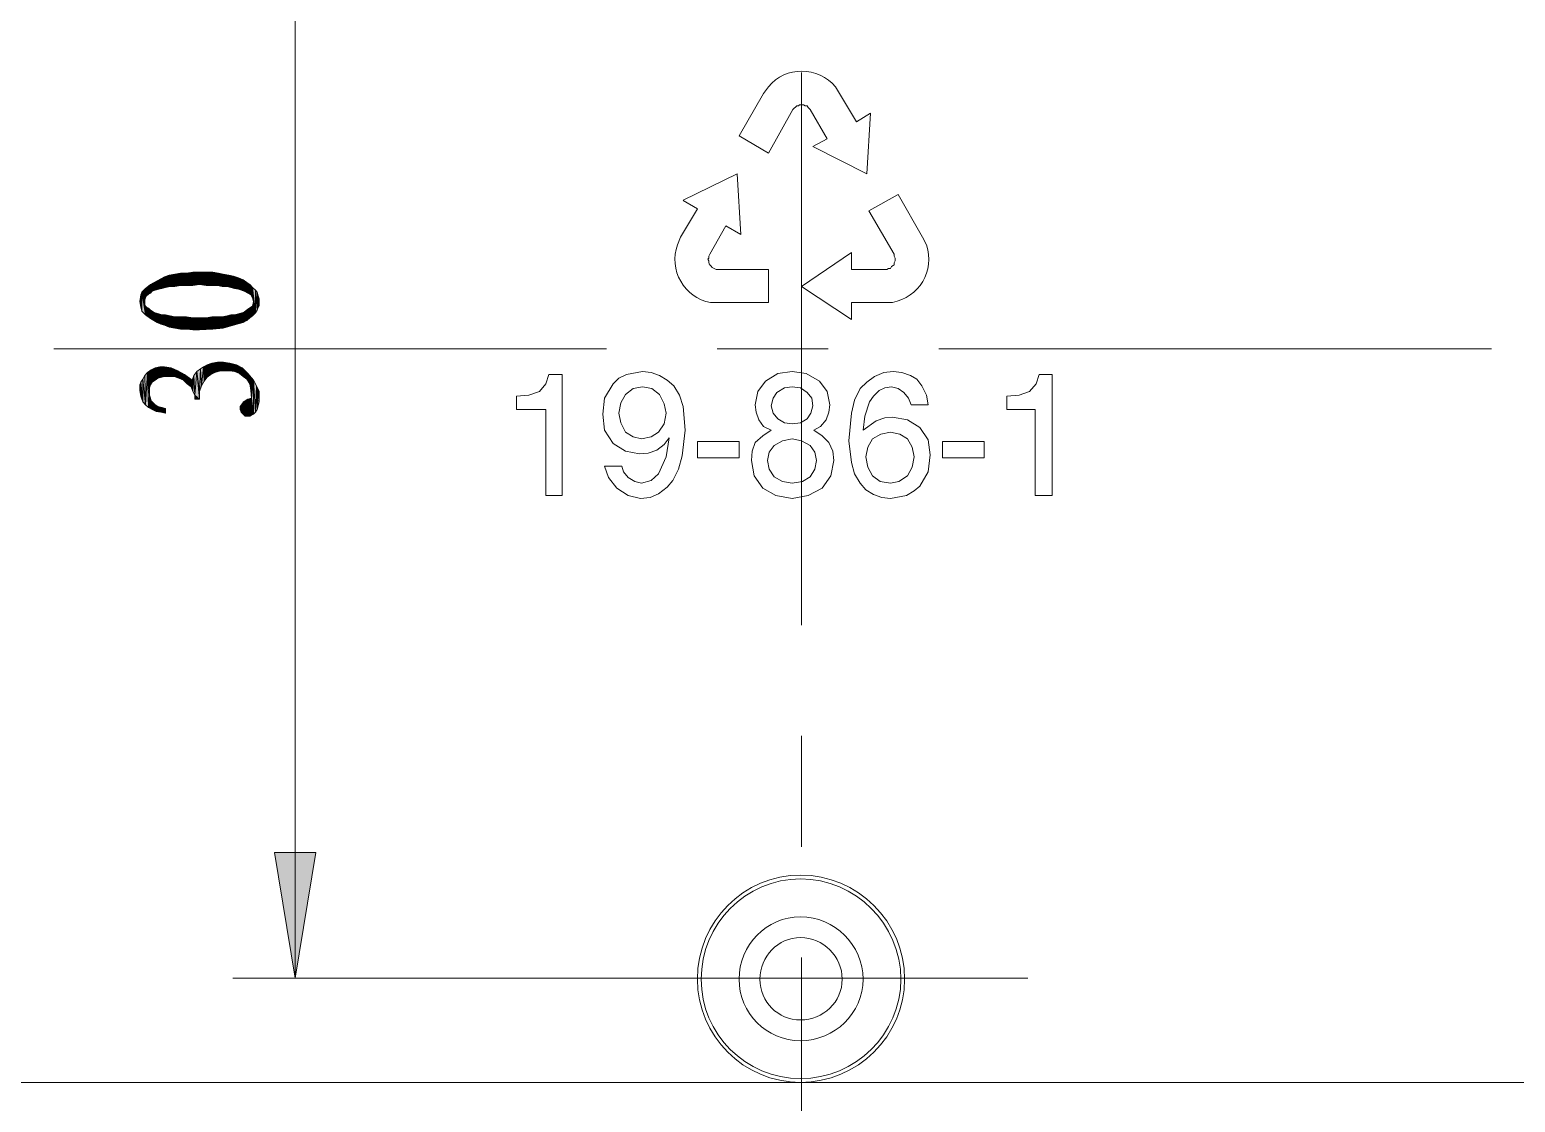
# Model space of a CAD drawing. Header units: inches. Extents: x 11 to 682, y 148 to 1119.
# Drawn here: x 200.6 to 294.8, y 951.2 to 1019.2 of the extents above; entities that cross this region are included whole.
import ezdxf

# ---------------------------------------------------------------- set-up
doc = ezdxf.new("R2010")
doc.units = ezdxf.units.IN
doc.header["$MEASUREMENT"] = 0
doc.layers.add('图层 1', color=7, linetype='Continuous')

msp = doc.modelspace()

# ---------------------------------------------------------------- hatches: boundary and pattern name
at = {"layer": '图层 1', "true_color": 0xffffff}
for points in [[(208.56, 1002.66), (208.26, 1003.02), (208.68, 1003.26)], [(208.68, 1003.26), (208.8, 1002.72), (208.56, 1002.66)], [(208.8, 1002.72), (208.68, 1003.26), (208.92, 1003.38)], [(208.92, 1003.38), (208.98, 1002.78), (208.8, 1002.72)], [(208.98, 1002.78), (208.92, 1003.38), (209.16, 1003.5)], [(209.16, 1003.5), (209.22, 1002.84), (208.98, 1002.78)], [(209.22, 1002.84), (209.16, 1003.5), (209.46, 1003.62)], [(209.46, 1003.62), (209.52, 1002.9), (209.22, 1002.84)], [(209.82, 1002.9), (209.46, 1003.62), (209.82, 1003.68)], [(209.82, 1002.9), (209.52, 1002.9), (209.46, 1003.62)], [(210.18, 1002.96), (209.82, 1003.68), (210.18, 1003.74)], [(209.82, 1003.68), (210.18, 1002.96), (209.82, 1002.9)], [(210.18, 1003.74), (210.54, 1002.96), (210.18, 1002.96)], [(210.54, 1002.96), (210.18, 1003.74), (210.54, 1003.74)], [(210.96, 1002.96), (210.54, 1003.74), (210.96, 1003.8)], [(210.54, 1003.74), (210.96, 1002.96), (210.54, 1002.96)], [(210.96, 1003.8), (211.38, 1003.02), (210.96, 1002.96)], [(211.38, 1003.02), (210.96, 1003.8), (211.38, 1003.8)], [(211.38, 1003.8), (211.8, 1002.96), (211.38, 1003.02)], [(211.8, 1002.96), (211.38, 1003.8), (211.8, 1003.8)], [(211.8, 1003.8), (212.16, 1002.96), (211.8, 1002.96)], [(212.16, 1002.96), (211.8, 1003.8), (212.22, 1003.8)], [(212.22, 1003.8), (212.52, 1002.96), (212.16, 1002.96)], [(212.52, 1002.96), (212.22, 1003.8), (212.58, 1003.74)], [(212.58, 1003.74), (212.82, 1002.9), (212.52, 1002.96)], [(212.82, 1002.9), (212.58, 1003.74), (212.88, 1003.68)], [(212.88, 1003.68), (213.12, 1002.9), (212.82, 1002.9)], [(213.12, 1002.9), (212.88, 1003.68), (213.24, 1003.62)], [(213.24, 1003.62), (213.36, 1002.84), (213.12, 1002.9)], [(213.36, 1002.84), (213.24, 1003.62), (213.54, 1003.56)], [(213.54, 1003.56), (213.6, 1002.78), (213.36, 1002.84)], [(213.84, 1002.72), (213.6, 1002.78), (213.54, 1003.56)], [(213.84, 1002.72), (213.54, 1003.56), (213.84, 1003.44)], [(213.84, 1003.44), (214.14, 1003.32), (214.2, 1002.6)], [(213.84, 1003.44), (214.2, 1002.6), (213.84, 1002.72)], [(214.2, 1002.6), (214.14, 1003.32), (214.38, 1003.14)], [(214.38, 1003.14), (214.44, 1002.48), (214.2, 1002.6)], [(214.44, 1002.48), (214.38, 1003.14), (214.56, 1003.02)], [(207.66, 1001.58), (207.6, 1001.94), (207.66, 1002.36)], [(207.72, 1001.34), (207.66, 1002.36), (207.72, 1002.54)], [(207.66, 1002.36), (207.72, 1001.34), (207.66, 1001.58)], [(207.96, 1002.18), (207.72, 1002.54), (207.96, 1002.78)], [(207.72, 1002.54), (207.9, 1001.76), (207.96, 1001.1)], [(207.72, 1002.54), (207.96, 1001.1), (207.72, 1001.34)], [(207.9, 1001.94), (207.9, 1001.76), (207.72, 1002.54)], [(207.9, 1002.06), (207.9, 1001.94), (207.72, 1002.54)], [(207.96, 1002.18), (207.9, 1002.06), (207.72, 1002.54)], [(208.26, 1002.48), (207.96, 1002.78), (208.26, 1003.02)], [(207.96, 1002.78), (208.02, 1002.3), (207.96, 1002.18)], [(208.14, 1002.42), (208.02, 1002.3), (207.96, 1002.78)], [(208.26, 1002.48), (208.14, 1002.42), (207.96, 1002.78)], [(208.26, 1003.02), (208.38, 1002.6), (208.26, 1002.48)], [(208.56, 1002.66), (208.38, 1002.6), (208.26, 1003.02)], [(214.56, 1003.02), (214.62, 1002.36), (214.44, 1002.48)], [(214.74, 1002.18), (214.62, 1002.36), (214.56, 1003.02)], [(214.74, 1002.18), (214.56, 1003.02), (214.74, 1002.84)], [(214.74, 1002.84), (214.8, 1001.94), (214.74, 1002.18)], [(214.92, 1001.22), (214.8, 1001.94), (214.74, 1002.84)], [(214.92, 1001.22), (214.74, 1002.84), (214.92, 1002.66)], [(214.92, 1002.66), (215.04, 1001.4), (214.92, 1001.22)], [(215.04, 1001.4), (214.92, 1002.66), (215.04, 1002.54)], [(215.04, 1002.54), (215.1, 1001.58), (215.04, 1001.4)], [(215.1, 1001.58), (215.04, 1002.54), (215.1, 1002.3)], [(215.1, 1002.3), (215.16, 1001.7), (215.1, 1001.58)], [(215.16, 1001.94), (215.16, 1001.7), (215.1, 1002.3)], [(215.16, 1001.94), (215.1, 1002.3), (215.16, 1002.12)], [(207.96, 1001.1), (207.9, 1001.76), (207.96, 1001.64)], [(207.96, 1001.64), (208.02, 1001.58), (208.26, 1000.86)], [(207.96, 1001.64), (208.26, 1000.86), (207.96, 1001.1)], [(208.02, 1001.58), (208.14, 1001.52), (208.26, 1000.86)], [(208.26, 1000.86), (208.14, 1001.52), (208.26, 1001.4)], [(208.26, 1001.4), (208.38, 1001.34), (208.68, 1000.62)], [(208.26, 1001.4), (208.68, 1000.62), (208.26, 1000.86)], [(208.38, 1001.34), (208.56, 1001.22), (208.68, 1000.62)], [(208.68, 1000.62), (208.56, 1001.22), (208.8, 1001.16)], [(214.14, 1000.62), (213.84, 1001.16), (214.2, 1001.28)], [(214.2, 1001.28), (214.38, 1000.74), (214.14, 1000.62)], [(214.38, 1000.74), (214.2, 1001.28), (214.44, 1001.46)], [(214.44, 1001.46), (214.56, 1000.92), (214.38, 1000.74)], [(214.56, 1000.92), (214.44, 1001.46), (214.62, 1001.58)], [(214.62, 1001.58), (214.74, 1001.04), (214.56, 1000.92)], [(214.74, 1001.04), (214.62, 1001.58), (214.74, 1001.64)], [(214.74, 1001.64), (214.8, 1001.94), (214.92, 1001.22)], [(214.74, 1001.64), (214.92, 1001.22), (214.74, 1001.04)], [(208.8, 1001.16), (208.92, 1000.5), (208.68, 1000.62)], [(208.92, 1000.5), (208.8, 1001.16), (208.98, 1001.1)], [(208.98, 1001.1), (209.16, 1000.44), (208.92, 1000.5)], [(209.16, 1000.44), (208.98, 1001.1), (209.22, 1001.1)], [(209.22, 1001.1), (209.46, 1000.32), (209.16, 1000.44)], [(209.46, 1000.32), (209.22, 1001.1), (209.52, 1001.04)], [(209.52, 1001.04), (209.82, 1000.26), (209.46, 1000.32)], [(209.82, 1000.26), (209.52, 1001.04), (209.82, 1000.98)], [(209.82, 1000.98), (210.18, 1000.2), (209.82, 1000.26)], [(210.18, 1000.2), (209.82, 1000.98), (210.18, 1000.98)], [(210.18, 1000.98), (210.54, 1000.2), (210.18, 1000.2)], [(210.54, 1000.2), (210.18, 1000.98), (210.54, 1000.98)], [(210.54, 1000.98), (210.96, 1000.14), (210.54, 1000.2)], [(210.96, 1000.14), (210.54, 1000.98), (210.96, 1000.92)], [(210.96, 1000.92), (211.38, 1000.14), (210.96, 1000.14)], [(211.38, 1000.14), (210.96, 1000.92), (211.38, 1000.92)], [(211.38, 1000.92), (211.8, 1000.92), (212.22, 1000.2)], [(211.38, 1000.92), (212.22, 1000.2), (211.38, 1000.14)], [(211.8, 1000.92), (212.16, 1000.98), (212.22, 1000.2)], [(212.22, 1000.2), (212.16, 1000.98), (212.52, 1000.98)], [(212.52, 1000.98), (212.88, 1000.26), (212.22, 1000.2)], [(212.52, 1000.98), (212.82, 1000.98), (212.88, 1000.26)], [(212.88, 1000.26), (212.82, 1000.98), (213.12, 1001.04)], [(213.12, 1001.04), (213.54, 1000.44), (212.88, 1000.26)], [(213.12, 1001.04), (213.36, 1001.1), (213.54, 1000.44)], [(213.54, 1000.44), (213.36, 1001.1), (213.6, 1001.1)], [(213.6, 1001.1), (214.14, 1000.62), (213.54, 1000.44)], [(213.6, 1001.1), (213.84, 1001.16), (214.14, 1000.62)], [(207.96, 995.4), (207.9, 997.26), (208.08, 997.44)], [(208.08, 997.44), (208.14, 995.22), (207.96, 995.4)], [(208.26, 996.66), (208.08, 997.44), (208.32, 997.62)], [(208.2, 996), (208.14, 995.22), (208.08, 997.44)], [(208.2, 996.24), (208.2, 996), (208.08, 997.44)], [(208.2, 996.48), (208.2, 996.24), (208.08, 997.44)], [(208.26, 996.66), (208.2, 996.48), (208.08, 997.44)], [(208.32, 997.62), (208.38, 996.84), (208.26, 996.66)], [(208.56, 996.96), (208.32, 997.62), (208.56, 997.74)], [(208.56, 996.96), (208.38, 996.84), (208.32, 997.62)], [(208.74, 997.08), (208.56, 997.74), (208.86, 997.8)], [(208.56, 997.74), (208.74, 997.08), (208.56, 996.96)], [(208.86, 997.8), (208.98, 997.14), (208.74, 997.08)], [(209.16, 997.2), (208.98, 997.14), (208.86, 997.8)], [(209.16, 997.2), (208.86, 997.8), (209.16, 997.8)], [(209.16, 997.8), (209.46, 997.2), (209.16, 997.2)], [(209.46, 997.2), (209.16, 997.8), (209.58, 997.74)], [(209.58, 997.74), (209.76, 997.2), (209.46, 997.2)], [(209.76, 997.2), (209.58, 997.74), (210, 997.56)], [(210, 997.56), (210.06, 997.08), (209.76, 997.2)], [(210.36, 996.96), (210.06, 997.08), (210, 997.56)], [(210.36, 996.96), (210, 997.56), (210.42, 997.32)], [(211.08, 996), (211.02, 997.26), (211.2, 997.5)], [(211.08, 996), (211.2, 997.5), (211.38, 995.76)], [(211.38, 996.24), (211.2, 997.5), (211.44, 997.68)], [(211.38, 996.24), (211.38, 995.76), (211.2, 997.5)], [(211.44, 997.68), (211.5, 996.6), (211.38, 996.24)], [(211.5, 996.6), (211.44, 997.68), (211.62, 997.8)], [(211.62, 997.8), (211.68, 996.9), (211.5, 996.6)], [(211.86, 997.14), (211.62, 997.8), (211.86, 997.92)], [(211.86, 997.14), (211.68, 996.9), (211.62, 997.8)], [(212.1, 997.32), (211.86, 997.92), (212.16, 998.04)], [(211.86, 997.92), (212.1, 997.32), (211.86, 997.14)], [(212.16, 998.04), (212.34, 997.44), (212.1, 997.32)], [(212.34, 997.44), (212.16, 998.04), (212.52, 998.1)], [(212.52, 998.1), (212.7, 997.56), (212.34, 997.44)], [(212.7, 997.56), (212.52, 998.1), (212.88, 998.1)], [(212.88, 998.1), (212.94, 997.56), (212.7, 997.56)], [(213.3, 997.56), (212.94, 997.56), (212.88, 998.1)], [(213.3, 997.56), (212.88, 998.1), (213.3, 998.04)], [(213.3, 998.04), (213.6, 997.5), (213.3, 997.56)], [(213.6, 997.5), (213.3, 998.04), (213.72, 997.92)], [(213.72, 997.92), (213.9, 997.38), (213.6, 997.5)], [(213.9, 997.38), (213.72, 997.92), (214.08, 997.74)], [(214.08, 997.74), (214.14, 997.2), (213.9, 997.38)], [(214.38, 997.02), (214.14, 997.2), (214.08, 997.74)], [(214.38, 997.02), (214.08, 997.74), (214.44, 997.38)], [(207.66, 995.94), (207.6, 996.66), (207.66, 996.84)], [(207.6, 996.66), (207.66, 995.94), (207.6, 996.3)], [(207.78, 995.58), (207.66, 996.84), (207.78, 997.02)], [(207.66, 996.84), (207.72, 995.76), (207.66, 995.94)], [(207.78, 995.58), (207.72, 995.76), (207.66, 996.84)], [(207.78, 997.02), (207.9, 997.26), (207.96, 995.4)], [(207.78, 997.02), (207.96, 995.4), (207.78, 995.58)], [(210.42, 997.32), (210.6, 996.72), (210.36, 996.96)], [(210.84, 996.54), (210.6, 996.72), (210.42, 997.32)], [(210.84, 996.54), (210.42, 997.32), (210.9, 996.96)], [(210.9, 996.96), (210.96, 996.24), (210.84, 996.54)], [(210.96, 996.24), (210.9, 996.96), (211.02, 997.26)], [(211.02, 997.26), (211.08, 996), (210.96, 996.24)], [(214.44, 997.38), (214.56, 996.72), (214.38, 997.02)], [(214.56, 996.72), (214.44, 997.38), (214.8, 996.96)], [(214.8, 996.96), (214.62, 996.3), (214.56, 996.72)], [(214.8, 996.96), (214.68, 995.82), (214.62, 996.3)], [(214.8, 996.96), (214.8, 994.8), (214.68, 995.82)], [(214.8, 996.96), (214.92, 994.92), (214.8, 994.8)], [(214.92, 994.92), (214.8, 996.96), (214.98, 996.6)], [(214.98, 996.6), (215.04, 995.1), (214.92, 994.92)], [(215.1, 995.34), (215.04, 995.1), (214.98, 996.6)], [(215.16, 995.58), (215.1, 995.34), (214.98, 996.6)], [(215.16, 995.88), (215.16, 995.58), (214.98, 996.6)], [(215.16, 995.88), (214.98, 996.6), (215.16, 996.24)], [(208.2, 996), (208.38, 995.1), (208.14, 995.22)], [(208.2, 996), (208.26, 995.82), (208.38, 995.1)], [(208.26, 995.82), (208.32, 995.64), (208.38, 995.1)], [(208.38, 995.1), (208.32, 995.64), (208.44, 995.52)], [(208.44, 995.52), (208.62, 994.98), (208.38, 995.1)], [(208.44, 995.52), (208.56, 995.4), (208.62, 994.98)], [(211.08, 996), (211.38, 995.76), (211.08, 995.76)], [(214.14, 994.8), (214.08, 995.46), (214.14, 995.58)], [(214.26, 994.68), (214.14, 995.58), (214.26, 995.64)], [(214.14, 995.58), (214.26, 994.68), (214.14, 994.8)], [(214.26, 995.64), (214.44, 995.76), (214.5, 994.68)], [(214.26, 995.64), (214.5, 994.68), (214.26, 994.68)], [(214.68, 994.74), (214.44, 995.76), (214.68, 995.82)], [(214.56, 994.68), (214.5, 994.68), (214.44, 995.76)], [(214.68, 994.74), (214.56, 994.68), (214.44, 995.76)], [(214.68, 995.82), (214.8, 994.8), (214.68, 994.74)], [(208.62, 994.98), (208.56, 995.4), (208.74, 995.28)], [(208.74, 995.28), (208.92, 994.92), (208.62, 994.98)], [(208.92, 994.92), (208.74, 995.28), (208.98, 995.22)], [(208.98, 995.22), (209.22, 994.86), (208.92, 994.92)], [(209.22, 994.86), (208.98, 995.22), (209.22, 995.16)], [(214.02, 994.92), (213.96, 995.28), (214.08, 995.46)], [(213.96, 995.28), (214.02, 994.92), (213.96, 995.1)], [(214.08, 995.46), (214.14, 994.8), (214.02, 994.92)], [(217.44, 959.04), (218.76, 967.02), (216.12, 967.02)]]:
    msp.add_hatch(color=7, dxfattribs=at).paths.add_polyline_path(points)

# ---------------------------------------------------------------- linework, layer by layer
at = {"layer": '图层 1', "color": 7, "lineweight": 18, "true_color": 0xffffff}
for points in [[(217.44, 1038.78), (217.44, 998.94)], [(249.54, 1016.459), (249.54, 981.419)], [(245.58, 1012.439), (247.14, 1015.14)], [(250.08, 1014.12), (249.96, 1014.24), (249.9, 1014.36), (249.78, 1014.36), (249.66, 1014.42), (249.42, 1014.42), (249.36, 1014.36), (249.24, 1014.36), (249, 1014.12)], [(251.94, 1015.14), (253.02, 1013.34)], [(247.44, 1011.36), (249, 1014.12)], [(250.08, 1014.12), (251.16, 1012.26)], [(253.02, 1013.34), (253.92, 1013.88)], [(253.68, 1010.04), (253.92, 1013.88)], [(245.58, 1012.439), (247.44, 1011.359)], [(250.26, 1011.78), (251.16, 1012.26)], [(250.26, 1011.78), (253.68, 1010.04)], [(242.04, 1008.36), (245.46, 1010.04)], [(245.46, 1010.04), (245.7, 1006.2)], [(253.8, 1007.7), (255.66, 1008.72)], [(255.66, 1008.72), (257.22, 1006.02)], [(241.86, 1006.02), (242.94, 1007.82)], [(242.04, 1008.359), (242.94, 1007.819)], [(253.8, 1007.7), (255.42, 1004.939)], [(243.72, 1004.939), (244.74, 1006.74)], [(244.74, 1006.74), (245.7, 1006.2)], [(249.54, 1002.9), (252.72, 1005.06)], [(252.72, 1003.979), (252.72, 1005.06)], [(254.82, 1003.98), (254.94, 1003.98), (255.06, 1004.04), (255.18, 1004.04), (255.24, 1004.16), (255.36, 1004.22), (255.42, 1004.28), (255.42, 1004.4), (255.48, 1004.52), (255.48, 1004.7), (255.42, 1004.82), (255.42, 1004.94)], [(244.26, 1003.979), (247.44, 1003.979)], [(247.44, 1001.88), (247.44, 1003.979)], [(252.72, 1003.979), (254.82, 1003.979)], [(249.54, 1002.899), (252.72, 1000.8)], [(244.26, 1001.88), (247.44, 1001.88)], [(252.72, 1001.88), (254.82, 1001.88)], [(252.72, 1000.8), (252.72, 1001.879)], [(237.18, 998.939), (202.14, 998.939)], [(217.44, 959.04), (217.44, 998.94)], [(251.22, 998.939), (244.2, 998.939)], [(293.28, 998.939), (258.24, 998.939)], [(238.44, 997.32), (239.46, 997.5)], [(239.46, 997.5), (240, 997.44)], [(240, 997.44), (240.54, 997.26)], [(248.04, 997.38), (248.94, 997.5)], [(248.94, 997.5), (249.84, 997.38)], [(254.16, 997.2), (254.76, 997.44)], [(254.76, 997.44), (255.36, 997.5)], [(255.36, 997.5), (255.9, 997.44)], [(255.9, 997.44), (256.44, 997.26)], [(232.92, 996.24), (233.34, 996.72)], [(233.34, 996.72), (233.52, 997.32)], [(233.52, 997.32), (234.36, 997.32)], [(234.36, 989.64), (234.36, 997.32)], [(237.06, 995.82), (237.6, 996.72)], [(237.6, 996.72), (237.96, 997.08)], [(237.96, 997.08), (238.44, 997.32)], [(237.96, 994.86), (238.08, 995.52), (238.38, 996.06), (238.86, 996.42), (239.46, 996.54)], [(239.46, 996.54), (240.06, 996.42), (240.54, 996.06), (240.84, 995.46), (240.96, 994.86)], [(240.54, 997.26), (241.02, 996.96)], [(241.02, 996.96), (241.44, 996.6)], [(241.44, 996.6), (241.8, 996)], [(246.78, 996.24), (247.26, 996.9)], [(247.26, 996.9), (248.04, 997.38)], [(247.62, 995.34), (247.74, 995.82), (247.98, 996.18), (248.46, 996.48), (248.94, 996.54), (249.48, 996.48), (249.9, 996.18), (250.2, 995.82), (250.26, 995.34)], [(249.84, 997.38), (250.68, 996.9)], [(250.68, 996.9), (251.16, 996.24)], [(253.26, 996.42), (253.68, 996.84)], [(253.68, 996.84), (254.16, 997.2)], [(253.86, 995.58), (254.1, 995.94), (254.46, 996.3), (254.82, 996.48), (255.24, 996.54), (255.66, 996.42), (256.02, 996.18), (256.32, 995.82), (256.5, 995.4)], [(256.44, 997.26), (256.86, 997.02)], [(256.86, 997.02), (257.16, 996.6)], [(257.16, 996.6), (257.46, 996)], [(264, 996.24), (264.42, 996.72)], [(264.42, 996.72), (264.6, 997.32)], [(264.6, 997.32), (265.44, 997.32)], [(265.44, 989.64), (265.44, 997.32)], [(231.48, 995.94), (232.26, 996)], [(231.48, 995.939), (231.48, 995.1)], [(232.26, 996), (232.92, 996.24)], [(236.94, 994.8), (237.06, 995.82)], [(241.8, 996), (242.04, 995.28)], [(246.6, 995.4), (246.78, 996.24)], [(251.16, 996.24), (251.34, 995.4)], [(252.72, 994.86), (252.9, 995.7)], [(252.9, 995.7), (253.26, 996.42)], [(253.44, 993.78), (253.56, 994.68), (253.86, 995.58)], [(257.46, 996), (257.58, 995.4)], [(262.56, 995.94), (263.34, 996)], [(262.56, 995.94), (262.56, 995.1)], [(263.34, 996), (264, 996.24)], [(231.48, 995.1), (233.34, 995.1)], [(233.34, 995.1), (233.34, 989.64)], [(236.94, 994.8), (237.06, 993.78), (237.6, 992.94), (238.38, 992.46), (239.28, 992.28), (239.82, 992.34), (240.36, 992.52), (240.84, 992.88), (241.14, 993.3)], [(237.96, 994.86), (238.08, 994.26)], [(240.84, 994.2), (240.96, 994.86)], [(242.04, 995.28), (242.16, 993.78)], [(246.6, 995.4), (246.66, 994.92), (246.84, 994.44), (247.14, 994.02), (247.62, 993.78)], [(247.62, 995.34), (247.74, 994.86)], [(247.74, 994.86), (248.04, 994.5)], [(249.9, 994.5), (250.14, 994.86)], [(250.14, 994.86), (250.26, 995.34)], [(250.32, 993.78), (250.74, 994.02), (251.1, 994.44), (251.28, 994.92), (251.34, 995.4)], [(252.54, 993.12), (252.72, 994.86)], [(254.82, 994.56), (255.3, 994.62)], [(255.3, 994.62), (256.26, 994.44)], [(256.5, 995.399), (257.58, 995.399)], [(262.56, 995.1), (264.36, 995.1)], [(264.36, 995.1), (264.36, 989.64)], [(237.06, 991.5), (237.3, 990.78), (237.84, 990.12), (238.56, 989.64), (239.34, 989.46), (239.94, 989.52), (240.48, 989.76), (241.02, 990.18), (241.38, 990.6), (241.74, 991.32), (241.98, 992.16), (242.16, 993.78)], [(238.08, 994.26), (238.38, 993.66)], [(238.38, 993.66), (238.86, 993.36)], [(240, 993.36), (240.48, 993.66)], [(240.48, 993.66), (240.84, 994.2)], [(247.08, 993.42), (247.62, 993.78)], [(248.04, 994.5), (248.46, 994.26)], [(248.46, 994.26), (248.94, 994.2)], [(248.94, 994.2), (249.48, 994.26)], [(249.48, 994.26), (249.9, 994.5)], [(250.32, 993.78), (250.86, 993.42)], [(253.44, 993.78), (254.28, 994.38)], [(253.62, 992.1), (253.74, 992.7), (254.04, 993.24), (254.58, 993.54), (255.18, 993.66), (255.78, 993.54), (256.26, 993.24)], [(254.28, 994.38), (254.82, 994.56)], [(256.26, 994.44), (257.04, 993.96)], [(257.04, 993.96), (257.58, 993.18)], [(238.86, 993.36), (239.4, 993.24)], [(239.4, 993.24), (240, 993.36)], [(240.96, 992.1), (241.14, 993.3)], [(242.94, 993.06), (245.58, 993.06)], [(242.94, 993.06), (242.94, 992.04)], [(245.58, 992.04), (245.58, 993.06)], [(246.42, 992.46), (246.6, 993)], [(246.6, 993), (247.08, 993.42)], [(247.38, 991.86), (247.5, 992.4), (247.8, 992.82), (248.34, 993.12), (248.94, 993.24), (249.54, 993.12), (250.08, 992.82)], [(250.08, 992.82), (250.38, 992.4), (250.5, 991.86)], [(250.86, 993.42), (251.28, 993)], [(251.28, 993), (251.52, 992.46)], [(252.54, 993.12), (252.72, 991.74), (252.9, 991.02), (253.26, 990.42), (253.62, 990), (254.1, 989.7), (254.64, 989.52), (255.18, 989.46), (256.2, 989.64), (256.68, 989.94), (257.04, 990.24), (257.58, 991.14), (257.7, 992.22)], [(256.26, 993.24), (256.56, 992.7), (256.68, 992.1)], [(257.58, 993.18), (257.7, 992.22)], [(258.48, 993.06), (258.48, 992.04)], [(258.48, 993.06), (261.12, 993.06)], [(261.12, 992.04), (261.12, 993.06)], [(240.48, 991.02), (240.96, 992.1)], [(242.94, 992.04), (245.58, 992.04)], [(246.36, 991.86), (246.42, 992.46)], [(246.36, 991.86), (246.54, 990.9), (247.08, 990.12), (247.92, 989.64), (248.94, 989.46), (249.96, 989.64), (250.86, 990.12), (251.4, 990.9), (251.58, 991.86)], [(247.38, 991.86), (247.5, 991.32)], [(250.38, 991.32), (250.5, 991.86)], [(251.52, 992.46), (251.58, 991.86)], [(253.62, 992.1), (253.74, 991.44)], [(256.56, 991.44), (256.68, 992.1)], [(258.48, 992.04), (261.12, 992.04)], [(237.06, 991.5), (238.14, 991.5)], [(238.14, 991.5), (238.26, 991.14)], [(238.26, 991.14), (238.56, 990.78)], [(240, 990.6), (240.48, 991.02)], [(247.5, 991.32), (247.8, 990.84)], [(247.8, 990.84), (248.34, 990.54)], [(249.6, 990.54), (250.08, 990.84)], [(250.08, 990.84), (250.38, 991.32)], [(253.74, 991.44), (254.04, 990.9)], [(254.04, 990.9), (254.52, 990.54)], [(255.72, 990.54), (256.26, 990.9)], [(256.26, 990.9), (256.56, 991.44)], [(238.56, 990.78), (238.98, 990.54)], [(238.98, 990.54), (239.4, 990.42)], [(239.4, 990.42), (240, 990.6)], [(248.34, 990.54), (248.94, 990.42)], [(248.94, 990.42), (249.6, 990.54)], [(254.52, 990.54), (255.18, 990.42)], [(255.18, 990.42), (255.72, 990.54)], [(233.34, 989.64), (234.36, 989.64)], [(264.36, 989.64), (265.44, 989.64)], [(249.54, 974.399), (249.54, 967.38)], [(249.54, 960.36), (249.54, 923.16)], [(213.48, 959.04), (236.28, 959.04)], [(235.2, 959.04), (238.92, 959.04)], [(238.92, 959.04), (249.54, 959.04)], [(249.54, 959.04), (260.16, 959.04), (263.88, 959.04)], [(186.24, 952.44), (312.84, 952.44)]]:
    msp.add_lwpolyline(points, dxfattribs=at)
at = {"layer": '图层 1', "lineweight": 0}
for points in [[(208.56, 1002.66), (208.26, 1003.02), (208.68, 1003.26), (208.56, 1002.66)], [(208.68, 1003.26), (208.8, 1002.72), (208.56, 1002.66), (208.68, 1003.26)], [(208.8, 1002.72), (208.68, 1003.26), (208.92, 1003.38), (208.8, 1002.72)], [(208.92, 1003.38), (208.98, 1002.78), (208.8, 1002.72), (208.92, 1003.38)], [(208.98, 1002.78), (208.92, 1003.38), (209.16, 1003.5), (208.98, 1002.78)], [(209.16, 1003.5), (209.22, 1002.84), (208.98, 1002.78), (209.16, 1003.5)], [(209.22, 1002.84), (209.16, 1003.5), (209.46, 1003.62), (209.22, 1002.84)], [(209.46, 1003.62), (209.52, 1002.9), (209.22, 1002.84), (209.46, 1003.62)], [(209.82, 1002.9), (209.46, 1003.62), (209.82, 1003.68), (209.82, 1002.9)], [(209.82, 1002.9), (209.52, 1002.9), (209.46, 1003.62), (209.82, 1002.9)], [(210.18, 1002.96), (209.82, 1003.68), (210.18, 1003.74), (210.18, 1002.96)], [(209.82, 1003.68), (210.18, 1002.96), (209.82, 1002.9), (209.82, 1003.68)], [(210.18, 1003.74), (210.54, 1002.96), (210.18, 1002.96), (210.18, 1003.74)], [(210.54, 1002.96), (210.18, 1003.74), (210.54, 1003.74), (210.54, 1002.96)], [(210.96, 1002.96), (210.54, 1003.74), (210.96, 1003.8), (210.96, 1002.96)], [(210.54, 1003.74), (210.96, 1002.96), (210.54, 1002.96), (210.54, 1003.74)], [(210.96, 1003.8), (211.38, 1003.02), (210.96, 1002.96), (210.96, 1003.8)], [(211.38, 1003.02), (210.96, 1003.8), (211.38, 1003.8), (211.38, 1003.02)], [(211.38, 1003.8), (211.8, 1002.96), (211.38, 1003.02), (211.38, 1003.8)], [(211.8, 1002.96), (211.38, 1003.8), (211.8, 1003.8), (211.8, 1002.96)], [(211.8, 1003.8), (212.16, 1002.96), (211.8, 1002.96), (211.8, 1003.8)], [(212.16, 1002.96), (211.8, 1003.8), (212.22, 1003.8), (212.16, 1002.96)], [(212.22, 1003.8), (212.52, 1002.96), (212.16, 1002.96), (212.22, 1003.8)], [(212.52, 1002.96), (212.22, 1003.8), (212.58, 1003.74), (212.52, 1002.96)], [(212.58, 1003.74), (212.82, 1002.9), (212.52, 1002.96), (212.58, 1003.74)], [(212.82, 1002.9), (212.58, 1003.74), (212.88, 1003.68), (212.82, 1002.9)], [(212.88, 1003.68), (213.12, 1002.9), (212.82, 1002.9), (212.88, 1003.68)], [(213.12, 1002.9), (212.88, 1003.68), (213.24, 1003.62), (213.12, 1002.9)], [(213.24, 1003.62), (213.36, 1002.84), (213.12, 1002.9), (213.24, 1003.62)], [(213.36, 1002.84), (213.24, 1003.62), (213.54, 1003.56), (213.36, 1002.84)], [(213.54, 1003.56), (213.6, 1002.78), (213.36, 1002.84), (213.54, 1003.56)], [(213.84, 1002.72), (213.6, 1002.78), (213.54, 1003.56), (213.84, 1002.72)], [(213.84, 1002.72), (213.54, 1003.56), (213.84, 1003.44), (213.84, 1002.72)], [(213.84, 1003.44), (214.14, 1003.32), (214.2, 1002.6), (213.84, 1003.44)], [(213.84, 1003.44), (214.2, 1002.6), (213.84, 1002.72), (213.84, 1003.44)], [(214.2, 1002.6), (214.14, 1003.32), (214.38, 1003.14), (214.2, 1002.6)], [(214.38, 1003.14), (214.44, 1002.48), (214.2, 1002.6), (214.38, 1003.14)], [(214.44, 1002.48), (214.38, 1003.14), (214.56, 1003.02), (214.44, 1002.48)], [(207.66, 1001.58), (207.6, 1001.94), (207.66, 1002.36), (207.66, 1001.58)], [(207.72, 1001.34), (207.66, 1002.36), (207.72, 1002.54), (207.72, 1001.34)], [(207.66, 1002.36), (207.72, 1001.34), (207.66, 1001.58), (207.66, 1002.36)], [(207.96, 1002.18), (207.72, 1002.54), (207.96, 1002.78), (207.96, 1002.18)], [(207.72, 1002.54), (207.9, 1001.76), (207.96, 1001.1), (207.72, 1002.54)], [(207.72, 1002.54), (207.96, 1001.1), (207.72, 1001.34), (207.72, 1002.54)], [(207.9, 1001.94), (207.9, 1001.76), (207.72, 1002.54), (207.9, 1001.94)], [(207.9, 1002.06), (207.9, 1001.94), (207.72, 1002.54), (207.9, 1002.06)], [(207.96, 1002.18), (207.9, 1002.06), (207.72, 1002.54), (207.96, 1002.18)], [(208.26, 1002.48), (207.96, 1002.78), (208.26, 1003.02), (208.26, 1002.48)], [(207.96, 1002.78), (208.02, 1002.3), (207.96, 1002.18), (207.96, 1002.78)], [(208.14, 1002.42), (208.02, 1002.3), (207.96, 1002.78), (208.14, 1002.42)], [(208.26, 1002.48), (208.14, 1002.42), (207.96, 1002.78), (208.26, 1002.48)], [(208.26, 1003.02), (208.38, 1002.6), (208.26, 1002.48), (208.26, 1003.02)], [(208.56, 1002.66), (208.38, 1002.6), (208.26, 1003.02), (208.56, 1002.66)], [(214.56, 1003.02), (214.62, 1002.36), (214.44, 1002.48), (214.56, 1003.02)], [(214.74, 1002.18), (214.62, 1002.36), (214.56, 1003.02), (214.74, 1002.18)], [(214.74, 1002.18), (214.56, 1003.02), (214.74, 1002.84), (214.74, 1002.18)], [(214.74, 1002.84), (214.8, 1001.94), (214.74, 1002.18), (214.74, 1002.84)], [(214.92, 1001.22), (214.8, 1001.94), (214.74, 1002.84), (214.92, 1001.22)], [(214.92, 1001.22), (214.74, 1002.84), (214.92, 1002.66), (214.92, 1001.22)], [(214.92, 1002.66), (215.04, 1001.4), (214.92, 1001.22), (214.92, 1002.66)], [(215.04, 1001.4), (214.92, 1002.66), (215.04, 1002.54), (215.04, 1001.4)], [(215.04, 1002.54), (215.1, 1001.58), (215.04, 1001.4), (215.04, 1002.54)], [(215.1, 1001.58), (215.04, 1002.54), (215.1, 1002.3), (215.1, 1001.58)], [(215.1, 1002.3), (215.16, 1001.7), (215.1, 1001.58), (215.1, 1002.3)], [(215.16, 1001.94), (215.16, 1001.7), (215.1, 1002.3), (215.16, 1001.94)], [(215.16, 1001.94), (215.1, 1002.3), (215.16, 1002.12), (215.16, 1001.94)], [(207.96, 1001.1), (207.9, 1001.76), (207.96, 1001.64), (207.96, 1001.1)], [(207.96, 1001.64), (208.02, 1001.58), (208.26, 1000.86), (207.96, 1001.64)], [(207.96, 1001.64), (208.26, 1000.86), (207.96, 1001.1), (207.96, 1001.64)], [(208.02, 1001.58), (208.14, 1001.52), (208.26, 1000.86), (208.02, 1001.58)], [(208.26, 1000.86), (208.14, 1001.52), (208.26, 1001.4), (208.26, 1000.86)], [(208.26, 1001.4), (208.38, 1001.34), (208.68, 1000.62), (208.26, 1001.4)], [(208.26, 1001.4), (208.68, 1000.62), (208.26, 1000.86), (208.26, 1001.4)], [(208.38, 1001.34), (208.56, 1001.22), (208.68, 1000.62), (208.38, 1001.34)], [(208.68, 1000.62), (208.56, 1001.22), (208.8, 1001.16), (208.68, 1000.62)], [(214.14, 1000.62), (213.84, 1001.16), (214.2, 1001.28), (214.14, 1000.62)], [(214.2, 1001.28), (214.38, 1000.74), (214.14, 1000.62), (214.2, 1001.28)], [(214.38, 1000.74), (214.2, 1001.28), (214.44, 1001.46), (214.38, 1000.74)], [(214.44, 1001.46), (214.56, 1000.92), (214.38, 1000.74), (214.44, 1001.46)], [(214.56, 1000.92), (214.44, 1001.46), (214.62, 1001.58), (214.56, 1000.92)], [(214.62, 1001.58), (214.74, 1001.04), (214.56, 1000.92), (214.62, 1001.58)], [(214.74, 1001.04), (214.62, 1001.58), (214.74, 1001.64), (214.74, 1001.04)], [(214.74, 1001.64), (214.8, 1001.94), (214.92, 1001.22), (214.74, 1001.64)], [(214.74, 1001.64), (214.92, 1001.22), (214.74, 1001.04), (214.74, 1001.64)], [(208.8, 1001.16), (208.92, 1000.5), (208.68, 1000.62), (208.8, 1001.16)], [(208.92, 1000.5), (208.8, 1001.16), (208.98, 1001.1), (208.92, 1000.5)], [(208.98, 1001.1), (209.16, 1000.44), (208.92, 1000.5), (208.98, 1001.1)], [(209.16, 1000.44), (208.98, 1001.1), (209.22, 1001.1), (209.16, 1000.44)], [(209.22, 1001.1), (209.46, 1000.32), (209.16, 1000.44), (209.22, 1001.1)], [(209.46, 1000.32), (209.22, 1001.1), (209.52, 1001.04), (209.46, 1000.32)], [(209.52, 1001.04), (209.82, 1000.26), (209.46, 1000.32), (209.52, 1001.04)], [(209.82, 1000.26), (209.52, 1001.04), (209.82, 1000.98), (209.82, 1000.26)], [(209.82, 1000.98), (210.18, 1000.2), (209.82, 1000.26), (209.82, 1000.98)], [(210.18, 1000.2), (209.82, 1000.98), (210.18, 1000.98), (210.18, 1000.2)], [(210.18, 1000.98), (210.54, 1000.2), (210.18, 1000.2), (210.18, 1000.98)], [(210.54, 1000.2), (210.18, 1000.98), (210.54, 1000.98), (210.54, 1000.2)], [(210.54, 1000.98), (210.96, 1000.14), (210.54, 1000.2), (210.54, 1000.98)], [(210.96, 1000.14), (210.54, 1000.98), (210.96, 1000.92), (210.96, 1000.14)], [(210.96, 1000.92), (211.38, 1000.14), (210.96, 1000.14), (210.96, 1000.92)], [(211.38, 1000.14), (210.96, 1000.92), (211.38, 1000.92), (211.38, 1000.14)], [(211.38, 1000.92), (211.8, 1000.92), (212.22, 1000.2), (211.38, 1000.92)], [(211.38, 1000.92), (212.22, 1000.2), (211.38, 1000.14), (211.38, 1000.92)], [(211.8, 1000.92), (212.16, 1000.98), (212.22, 1000.2), (211.8, 1000.92)], [(212.22, 1000.2), (212.16, 1000.98), (212.52, 1000.98), (212.22, 1000.2)], [(212.52, 1000.98), (212.88, 1000.26), (212.22, 1000.2), (212.52, 1000.98)], [(212.52, 1000.98), (212.82, 1000.98), (212.88, 1000.26), (212.52, 1000.98)], [(212.88, 1000.26), (212.82, 1000.98), (213.12, 1001.04), (212.88, 1000.26)], [(213.12, 1001.04), (213.54, 1000.44), (212.88, 1000.26), (213.12, 1001.04)], [(213.12, 1001.04), (213.36, 1001.1), (213.54, 1000.44), (213.12, 1001.04)], [(213.54, 1000.44), (213.36, 1001.1), (213.6, 1001.1), (213.54, 1000.44)], [(213.6, 1001.1), (214.14, 1000.62), (213.54, 1000.44), (213.6, 1001.1)], [(213.6, 1001.1), (213.84, 1001.16), (214.14, 1000.62), (213.6, 1001.1)], [(207.96, 995.4), (207.9, 997.26), (208.08, 997.44), (207.96, 995.4)], [(208.08, 997.44), (208.14, 995.22), (207.96, 995.4), (208.08, 997.44)], [(208.26, 996.66), (208.08, 997.44), (208.32, 997.62), (208.26, 996.66)], [(208.2, 996), (208.14, 995.22), (208.08, 997.44), (208.2, 996)], [(208.2, 996.24), (208.2, 996), (208.08, 997.44), (208.2, 996.24)], [(208.2, 996.48), (208.2, 996.24), (208.08, 997.44), (208.2, 996.48)], [(208.26, 996.66), (208.2, 996.48), (208.08, 997.44), (208.26, 996.66)], [(208.32, 997.62), (208.38, 996.84), (208.26, 996.66), (208.32, 997.62)], [(208.56, 996.96), (208.32, 997.62), (208.56, 997.74), (208.56, 996.96)], [(208.56, 996.96), (208.38, 996.84), (208.32, 997.62), (208.56, 996.96)], [(208.74, 997.08), (208.56, 997.74), (208.86, 997.8), (208.74, 997.08)], [(208.56, 997.74), (208.74, 997.08), (208.56, 996.96), (208.56, 997.74)], [(208.86, 997.8), (208.98, 997.14), (208.74, 997.08), (208.86, 997.8)], [(209.16, 997.2), (208.98, 997.14), (208.86, 997.8), (209.16, 997.2)], [(209.16, 997.2), (208.86, 997.8), (209.16, 997.8), (209.16, 997.2)], [(209.16, 997.8), (209.46, 997.2), (209.16, 997.2), (209.16, 997.8)], [(209.46, 997.2), (209.16, 997.8), (209.58, 997.74), (209.46, 997.2)], [(209.58, 997.74), (209.76, 997.2), (209.46, 997.2), (209.58, 997.74)], [(209.76, 997.2), (209.58, 997.74), (210, 997.56), (209.76, 997.2)], [(210, 997.56), (210.06, 997.08), (209.76, 997.2), (210, 997.56)], [(210.36, 996.96), (210.06, 997.08), (210, 997.56), (210.36, 996.96)], [(210.36, 996.96), (210, 997.56), (210.42, 997.32), (210.36, 996.96)], [(211.08, 996), (211.02, 997.26), (211.2, 997.5), (211.08, 996)], [(211.08, 996), (211.2, 997.5), (211.38, 995.76), (211.08, 996)], [(211.38, 996.24), (211.2, 997.5), (211.44, 997.68), (211.38, 996.24)], [(211.38, 996.24), (211.38, 995.76), (211.2, 997.5), (211.38, 996.24)], [(211.44, 997.68), (211.5, 996.6), (211.38, 996.24), (211.44, 997.68)], [(211.5, 996.6), (211.44, 997.68), (211.62, 997.8), (211.5, 996.6)], [(211.62, 997.8), (211.68, 996.9), (211.5, 996.6), (211.62, 997.8)], [(211.86, 997.14), (211.62, 997.8), (211.86, 997.92), (211.86, 997.14)], [(211.86, 997.14), (211.68, 996.9), (211.62, 997.8), (211.86, 997.14)], [(212.1, 997.32), (211.86, 997.92), (212.16, 998.04), (212.1, 997.32)], [(211.86, 997.92), (212.1, 997.32), (211.86, 997.14), (211.86, 997.92)], [(212.16, 998.04), (212.34, 997.44), (212.1, 997.32), (212.16, 998.04)], [(212.34, 997.44), (212.16, 998.04), (212.52, 998.1), (212.34, 997.44)], [(212.52, 998.1), (212.7, 997.56), (212.34, 997.44), (212.52, 998.1)], [(212.7, 997.56), (212.52, 998.1), (212.88, 998.1), (212.7, 997.56)], [(212.88, 998.1), (212.94, 997.56), (212.7, 997.56), (212.88, 998.1)], [(213.3, 997.56), (212.94, 997.56), (212.88, 998.1), (213.3, 997.56)], [(213.3, 997.56), (212.88, 998.1), (213.3, 998.04), (213.3, 997.56)], [(213.3, 998.04), (213.6, 997.5), (213.3, 997.56), (213.3, 998.04)], [(213.6, 997.5), (213.3, 998.04), (213.72, 997.92), (213.6, 997.5)], [(213.72, 997.92), (213.9, 997.38), (213.6, 997.5), (213.72, 997.92)], [(213.9, 997.38), (213.72, 997.92), (214.08, 997.74), (213.9, 997.38)], [(214.08, 997.74), (214.14, 997.2), (213.9, 997.38), (214.08, 997.74)], [(214.38, 997.02), (214.14, 997.2), (214.08, 997.74), (214.38, 997.02)], [(214.38, 997.02), (214.08, 997.74), (214.44, 997.38), (214.38, 997.02)], [(207.66, 995.94), (207.6, 996.66), (207.66, 996.84), (207.66, 995.94)], [(207.6, 996.66), (207.66, 995.94), (207.6, 996.3), (207.6, 996.66)], [(207.78, 995.58), (207.66, 996.84), (207.78, 997.02), (207.78, 995.58)], [(207.66, 996.84), (207.72, 995.76), (207.66, 995.94), (207.66, 996.84)], [(207.78, 995.58), (207.72, 995.76), (207.66, 996.84), (207.78, 995.58)], [(207.78, 997.02), (207.9, 997.26), (207.96, 995.4), (207.78, 997.02)], [(207.78, 997.02), (207.96, 995.4), (207.78, 995.58), (207.78, 997.02)], [(210.42, 997.32), (210.6, 996.72), (210.36, 996.96), (210.42, 997.32)], [(210.84, 996.54), (210.6, 996.72), (210.42, 997.32), (210.84, 996.54)], [(210.84, 996.54), (210.42, 997.32), (210.9, 996.96), (210.84, 996.54)], [(210.9, 996.96), (210.96, 996.24), (210.84, 996.54), (210.9, 996.96)], [(210.96, 996.24), (210.9, 996.96), (211.02, 997.26), (210.96, 996.24)], [(211.02, 997.26), (211.08, 996), (210.96, 996.24), (211.02, 997.26)], [(214.44, 997.38), (214.56, 996.72), (214.38, 997.02), (214.44, 997.38)], [(214.56, 996.72), (214.44, 997.38), (214.8, 996.96), (214.56, 996.72)], [(214.8, 996.96), (214.62, 996.3), (214.56, 996.72), (214.8, 996.96)], [(214.8, 996.96), (214.68, 995.82), (214.62, 996.3), (214.8, 996.96)], [(214.8, 996.96), (214.8, 994.8), (214.68, 995.82), (214.8, 996.96)], [(214.8, 996.96), (214.92, 994.92), (214.8, 994.8), (214.8, 996.96)], [(214.92, 994.92), (214.8, 996.96), (214.98, 996.6), (214.92, 994.92)], [(214.98, 996.6), (215.04, 995.1), (214.92, 994.92), (214.98, 996.6)], [(215.1, 995.34), (215.04, 995.1), (214.98, 996.6), (215.1, 995.34)], [(215.16, 995.58), (215.1, 995.34), (214.98, 996.6), (215.16, 995.58)], [(215.16, 995.88), (215.16, 995.58), (214.98, 996.6), (215.16, 995.88)], [(215.16, 995.88), (214.98, 996.6), (215.16, 996.24), (215.16, 995.88)], [(208.2, 996), (208.38, 995.1), (208.14, 995.22), (208.2, 996)], [(208.2, 996), (208.26, 995.82), (208.38, 995.1), (208.2, 996)], [(208.26, 995.82), (208.32, 995.64), (208.38, 995.1), (208.26, 995.82)], [(208.38, 995.1), (208.32, 995.64), (208.44, 995.52), (208.38, 995.1)], [(208.44, 995.52), (208.62, 994.98), (208.38, 995.1), (208.44, 995.52)], [(208.44, 995.52), (208.56, 995.4), (208.62, 994.98), (208.44, 995.52)], [(211.08, 996), (211.38, 995.76), (211.08, 995.76), (211.08, 996)], [(214.14, 994.8), (214.08, 995.46), (214.14, 995.58), (214.14, 994.8)], [(214.26, 994.68), (214.14, 995.58), (214.26, 995.64), (214.26, 994.68)], [(214.14, 995.58), (214.26, 994.68), (214.14, 994.8), (214.14, 995.58)], [(214.26, 995.64), (214.44, 995.76), (214.5, 994.68), (214.26, 995.64)], [(214.26, 995.64), (214.5, 994.68), (214.26, 994.68), (214.26, 995.64)], [(214.68, 994.74), (214.44, 995.76), (214.68, 995.82), (214.68, 994.74)], [(214.56, 994.68), (214.5, 994.68), (214.44, 995.76), (214.56, 994.68)], [(214.68, 994.74), (214.56, 994.68), (214.44, 995.76), (214.68, 994.74)], [(214.68, 995.82), (214.8, 994.8), (214.68, 994.74), (214.68, 995.82)], [(208.62, 994.98), (208.56, 995.4), (208.74, 995.28), (208.62, 994.98)], [(208.74, 995.28), (208.92, 994.92), (208.62, 994.98), (208.74, 995.28)], [(208.92, 994.92), (208.74, 995.28), (208.98, 995.22), (208.92, 994.92)], [(208.98, 995.22), (209.22, 994.86), (208.92, 994.92), (208.98, 995.22)], [(209.22, 994.86), (208.98, 995.22), (209.22, 995.16), (209.22, 994.86)], [(214.02, 994.92), (213.96, 995.28), (214.08, 995.46), (214.02, 994.92)], [(213.96, 995.28), (214.02, 994.92), (213.96, 995.1), (213.96, 995.28)], [(214.08, 995.46), (214.14, 994.8), (214.02, 994.92), (214.08, 995.46)], [(217.44, 959.04), (218.76, 967.02), (216.12, 967.02), (217.44, 959.04)]]:
    msp.add_lwpolyline(points, dxfattribs=at)
at = {"layer": '图层 1', "color": 7, "lineweight": 18, "true_color": 0xffffff}
for points, knots in [([(251.94, 1015.14), (251.94, 1015.14), (251.7, 1015.56), (251.7, 1015.56), (250.587, 1016.844), (248.537, 1016.911), (247.44, 1015.56), (247.44, 1015.56), (247.14, 1015.14), (247.14, 1015.14)], [0, 0, 0, 0, 1, 1, 1, 2, 2, 2, 3, 3, 3, 3]), ([(241.86, 1006.02), (241.86, 1006.02), (241.68, 1005.54), (241.68, 1005.54), (241.09, 1003.982), (242.108, 1002.162), (243.78, 1001.88), (243.78, 1001.88), (244.26, 1001.88), (244.26, 1001.88)], [0, 0, 0, 0, 1, 1, 1, 2, 2, 2, 3, 3, 3, 3]), ([(254.82, 1001.88), (254.82, 1001.88), (255.3, 1001.88), (255.3, 1001.88), (257.016, 1002.212), (257.995, 1003.881), (257.46, 1005.54), (257.46, 1005.54), (257.22, 1006.02), (257.22, 1006.02)], [0, 0, 0, 0, 1, 1, 1, 2, 2, 2, 3, 3, 3, 3]), ([(243.72, 1004.94), (243.72, 1004.94), (243.66, 1004.82), (243.66, 1004.82), (243.66, 1004.82), (243.66, 1004.7), (243.66, 1004.7), (243.66, 1004.7), (243.6, 1004.64), (243.6, 1004.64), (243.6, 1004.64), (243.66, 1004.52), (243.66, 1004.52), (243.637, 1004.254), (243.921, 1004.051), (244.14, 1003.98), (244.14, 1003.98), (244.26, 1003.98), (244.26, 1003.98)], [0, 0, 0, 0, 1, 1, 1, 2, 2, 2, 3, 3, 3, 4, 4, 4, 5, 5, 5, 6, 6, 6, 6]), ([(249.48, 952.44), (253.08, 952.44), (256.08, 955.38), (256.08, 958.98), (256.08, 962.64), (253.08, 965.58), (249.48, 965.58), (245.88, 965.58), (242.94, 962.64), (242.94, 958.98), (242.94, 955.38), (245.88, 952.44), (249.48, 952.44)], [0, 0, 0, 0, 1, 1, 1, 2, 2, 2, 3, 3, 3, 4, 4, 4, 4]), ([(249.48, 952.68), (252.96, 952.68), (255.84, 955.5), (255.84, 958.98), (255.84, 962.46), (252.96, 965.34), (249.48, 965.34), (246, 965.34), (243.18, 962.46), (243.18, 958.98), (243.18, 955.5), (246, 952.68), (249.48, 952.68)], [0, 0, 0, 0, 1, 1, 1, 2, 2, 2, 3, 3, 3, 4, 4, 4, 4]), ([(249.48, 955.08), (251.64, 955.08), (253.44, 956.82), (253.44, 958.98), (253.44, 961.14), (251.64, 962.94), (249.48, 962.94), (247.32, 962.94), (245.58, 961.14), (245.58, 958.98), (245.58, 956.82), (247.32, 955.08), (249.48, 955.08)], [0, 0, 0, 0, 1, 1, 1, 2, 2, 2, 3, 3, 3, 4, 4, 4, 4]), ([(249.48, 956.4), (250.92, 956.4), (252.12, 957.54), (252.12, 958.98), (252.12, 960.42), (250.92, 961.62), (249.48, 961.62), (248.04, 961.62), (246.9, 960.42), (246.9, 958.98), (246.9, 957.54), (248.04, 956.4), (249.48, 956.4)], [0, 0, 0, 0, 1, 1, 1, 2, 2, 2, 3, 3, 3, 4, 4, 4, 4])]:
    msp.add_open_spline(points, degree=3, knots=knots, dxfattribs=at)

doc.saveas('drawing.dxf')
